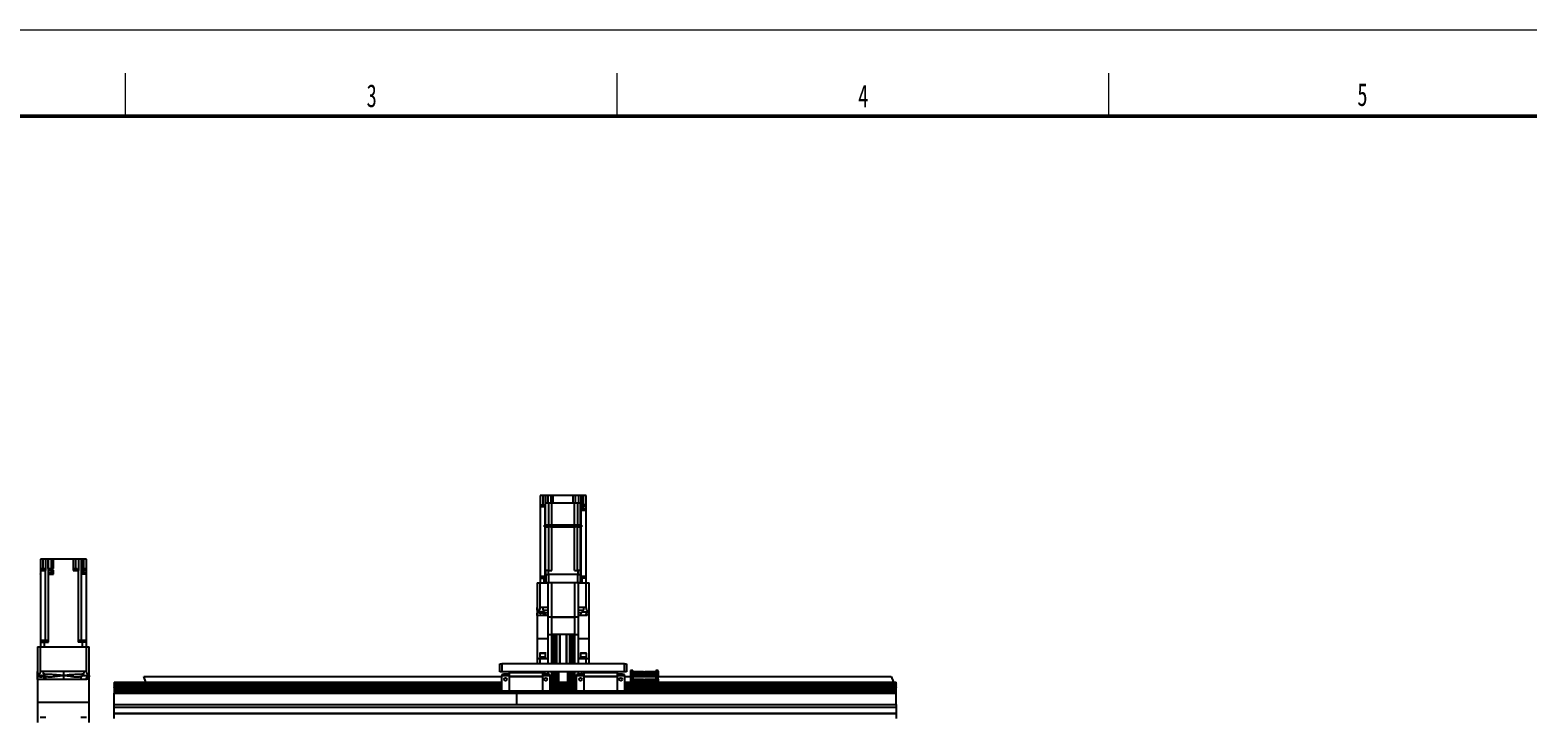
# Model space of a CAD drawing. Header units: millimetres. Extents: x 0 to 597, y 0 to 420.
# Drawn here: x 116.4 to 290, y 340.3 to 420 of the extents above; entities that cross this region are included whole.
import ezdxf

# ---------------------------------------------------------------- set-up
doc = ezdxf.new("R2010")
doc.units = ezdxf.units.MM
doc.layers.add('SLD-0', color=7, linetype='Continuous')
doc.styles.add('SLDTEXTSTYLE0', font='TXT', dxfattribs={"width": 0.663})

msp = doc.modelspace()

# ---------------------------------------------------------------- linework, layer by layer
at = {"color": 7, "linetype": 'Continuous', "lineweight": 25}
for p, q in [((175.6, 366.04), (175.6, 364.74)), ((175.9, 366.04), (175.6, 366.04)), ((175.6, 364.74), (176.17, 364.74)), ((175.6, 364.74), (175.6, 356.62)), ((175.7, 364.82), (175.7, 364.77)), ((175.7, 364.77), (175.7, 364.74)), ((175.71, 364.95), (175.71, 364.82)), ((176.2, 366.04), (175.9, 366.04)), ((176.08, 364.82), (176.08, 364.95)), ((176.09, 364.77), (176.09, 364.82)), ((176.1, 364.74), (176.1, 364.77)), ((176.17, 364.74), (176.2, 364.74)), ((176.2, 366.04), (176.2, 364.74)), ((176.51, 366.04), (176.2, 366.04)), ((176.24, 362.59), (176.24, 365.19)), ((176.24, 365.19), (176.62, 365.19)), ((176.51, 366.04), (176.51, 366.04)), ((176.51, 365.19), (176.51, 366.04)), ((176.86, 366.04), (176.51, 366.04)), ((176.62, 362.59), (176.62, 365.19)), ((176.62, 365.19), (176.95, 365.19)), ((177.12, 366.04), (176.86, 366.04)), ((176.95, 362.59), (176.95, 365.19)), ((176.95, 365.19), (179.59, 365.19)), ((177.12, 365.19), (177.12, 366.04)), ((179.38, 366.04), (177.12, 366.04)), ((179.38, 366.04), (179.38, 365.19)), ((179.68, 366.04), (179.38, 366.04)), ((179.59, 362.59), (179.59, 365.19)), ((179.59, 365.19), (179.92, 365.19)), ((180.03, 366.04), (179.68, 366.04)), ((179.92, 365.19), (179.92, 362.59)), ((179.92, 365.19), (180.3, 365.19)), ((180.03, 366.04), (180.03, 365.19)), ((180.36, 366.04), (180.03, 366.04)), ((180.3, 362.59), (180.3, 365.19)), ((180.38, 366.04), (180.36, 366.04)), ((180.38, 366.04), (180.38, 364.97)), ((180.64, 366.04), (180.38, 366.04)), ((180.38, 364.97), (180.94, 364.97)), ((180.94, 364.77), (180.38, 364.77)), ((180.38, 364.77), (180.38, 364.44)), ((180.64, 364.97), (180.64, 366.04)), ((180.94, 366.04), (180.64, 366.04)), ((180.94, 364.97), (180.94, 366.04)), ((180.94, 364.77), (180.94, 364.97)), ((180.94, 364.44), (180.94, 364.77)), ((175.59, 364.35), (175.59, 364.29)), ((175.59, 364.35), (175.6, 364.35)), ((175.59, 364.29), (175.6, 364.29)), ((180.37, 364.44), (180.37, 364.29)), ((180.94, 364.29), (180.37, 364.29)), ((180.44, 364.35), (180.44, 364.29)), ((180.46, 364.53), (180.46, 364.35)), ((180.93, 364.35), (180.93, 364.53)), ((180.94, 364.35), (180.94, 364.44)), ((180.94, 356.62), (180.94, 364.29)), ((180.95, 364.29), (180.95, 364.35)), ((176.1, 362.39), (176.1, 362.59)), ((176.62, 362.59), (176.1, 362.59)), ((176.1, 362.39), (176.62, 362.39)), ((176.24, 357.32), (176.24, 362.39)), ((176.62, 362.39), (176.62, 362.59)), ((176.82, 362.59), (176.62, 362.59)), ((176.62, 357.32), (176.62, 362.39)), ((176.82, 362.39), (176.62, 362.39)), ((176.82, 362.39), (176.82, 362.59)), ((179.72, 362.59), (176.82, 362.59)), ((176.82, 362.39), (179.72, 362.39)), ((176.95, 357.32), (176.95, 362.39)), ((179.59, 357.32), (179.59, 362.39)), ((179.72, 362.39), (179.72, 362.59)), ((179.92, 362.59), (179.72, 362.59)), ((179.92, 362.39), (179.72, 362.39)), ((179.92, 362.59), (179.92, 362.39)), ((180.44, 362.59), (179.92, 362.59)), ((179.92, 357.32), (179.92, 362.39)), ((179.92, 362.39), (180.44, 362.39)), ((180.3, 357.32), (180.3, 362.39)), ((180.44, 362.39), (180.44, 362.59)), ((117.66, 358.64), (117.66, 357.34)), ((117.95, 358.64), (117.66, 358.64)), ((118.25, 358.64), (117.95, 358.64)), ((118.25, 358.64), (118.25, 357.34)), ((118.57, 358.64), (118.25, 358.64)), ((118.57, 358.64), (118.57, 349.22)), ((118.57, 358.64), (118.57, 358.64)), ((118.57, 357.57), (118.57, 358.64)), ((118.91, 358.64), (118.57, 358.64)), ((118.91, 358.64), (118.91, 357.57)), ((119.18, 358.64), (118.91, 358.64)), ((119.18, 357.57), (119.18, 358.64)), ((121.44, 358.64), (119.18, 358.64)), ((121.44, 358.64), (121.44, 357.34)), ((121.74, 358.64), (121.44, 358.64)), ((122.08, 358.64), (121.74, 358.64)), ((122.08, 358.64), (122.08, 357.34)), ((122.42, 358.64), (122.08, 358.64)), ((122.42, 349.22), (122.42, 358.64)), ((122.43, 358.64), (122.42, 358.64)), ((122.43, 358.64), (122.43, 357.57)), ((122.7, 358.64), (122.43, 358.64)), ((122.7, 357.57), (122.7, 358.64)), ((122.99, 358.64), (122.7, 358.64)), ((122.99, 357.57), (122.99, 358.64)), ((117.64, 356.95), (117.64, 356.89)), ((117.64, 356.95), (117.66, 356.95)), ((117.64, 356.89), (117.66, 356.89)), ((117.66, 357.34), (118.23, 357.34)), ((117.66, 357.34), (117.66, 349.22)), ((117.75, 357.37), (117.75, 357.34)), ((117.76, 357.42), (117.76, 357.37)), ((117.77, 357.55), (117.77, 357.42)), ((118.14, 357.42), (118.14, 357.55)), ((118.15, 357.37), (118.15, 357.42)), ((118.15, 357.34), (118.15, 357.37)), ((118.23, 349.22), (118.23, 357.34)), ((118.23, 357.34), (118.25, 357.34)), ((118.57, 357.57), (118.61, 357.57)), ((118.61, 357.37), (118.57, 357.37)), ((118.57, 357.37), (118.57, 357.04)), ((118.57, 357.04), (118.57, 356.89)), ((118.61, 356.89), (118.57, 356.89)), ((118.61, 357.37), (118.61, 357.57)), ((118.61, 357.57), (119.18, 357.57)), ((119.18, 357.37), (118.61, 357.37)), ((118.61, 356.89), (118.79, 356.89)), ((118.61, 349.22), (118.61, 356.89)), ((118.62, 356.95), (118.62, 356.89)), ((118.64, 357.13), (118.64, 356.95)), ((118.96, 356.89), (119.18, 356.89)), ((119.11, 356.95), (119.11, 357.13)), ((119.13, 356.89), (119.13, 356.95)), ((119.18, 357.04), (119.18, 357.37)), ((119.18, 356.89), (119.18, 357.04)), ((121.44, 357.34), (122.04, 357.34)), ((121.54, 357.42), (121.54, 357.37)), ((121.54, 357.37), (121.54, 357.34)), ((121.55, 357.55), (121.55, 357.42)), ((121.92, 357.42), (121.92, 357.55)), ((121.93, 357.37), (121.93, 357.42)), ((121.94, 357.34), (121.94, 357.37)), ((122.04, 357.34), (122.04, 349.22)), ((122.04, 357.34), (122.08, 357.34)), ((122.08, 349.22), (122.08, 357.34)), ((122.43, 357.57), (122.99, 357.57)), ((122.99, 357.37), (122.43, 357.37)), ((122.43, 357.37), (122.43, 357.04)), ((122.43, 357.04), (122.43, 356.89)), ((122.99, 356.89), (122.43, 356.89)), ((122.5, 356.95), (122.5, 356.89)), ((122.52, 357.13), (122.52, 356.95)), ((122.99, 357.37), (122.99, 357.57)), ((122.99, 357.04), (122.99, 357.37)), ((122.99, 356.95), (122.99, 357.13)), ((122.99, 356.95), (122.99, 357.04)), ((122.99, 349.22), (122.99, 356.89)), ((123.01, 356.89), (123.01, 356.95)), ((175.27, 355.89), (175.27, 353.02)), ((175.27, 355.89), (175.62, 355.89)), ((176.17, 356.62), (175.6, 356.62)), ((175.6, 356.62), (175.6, 356.42)), ((175.6, 356.42), (175.6, 355.89)), ((175.62, 353.02), (175.62, 355.89)), ((175.62, 355.89), (176.5, 355.89)), ((175.94, 356.62), (175.94, 356.42)), ((176.07, 355.89), (176.07, 356.42)), ((176.07, 356.42), (176.27, 356.42)), ((176.27, 356.62), (176.17, 356.62)), ((176.24, 357.32), (176.24, 356.85)), ((176.57, 357.32), (176.24, 357.32)), ((176.24, 356.85), (176.57, 356.85)), ((176.27, 356.85), (176.27, 355.92)), ((176.27, 355.92), (176.6, 355.92)), ((176.5, 355.92), (176.5, 351.92)), ((176.57, 356.85), (176.57, 357.32)), ((176.57, 357.32), (176.95, 357.32)), ((179.97, 356.85), (176.57, 356.85)), ((176.6, 355.92), (176.6, 356.85)), ((176.6, 355.92), (179.94, 355.92)), ((176.94, 351.92), (176.94, 355.92)), ((179.59, 357.32), (179.97, 357.32)), ((179.6, 355.92), (179.6, 351.92)), ((179.94, 356.85), (179.94, 355.92)), ((179.94, 355.92), (180.27, 355.92)), ((179.97, 357.32), (179.97, 356.85)), ((180.3, 357.32), (179.97, 357.32)), ((179.97, 356.85), (180.3, 356.85)), ((180.04, 351.92), (180.04, 355.92)), ((180.04, 355.89), (180.91, 355.89)), ((180.27, 355.92), (180.27, 356.85)), ((180.36, 356.62), (180.27, 356.62)), ((180.47, 356.42), (180.27, 356.42)), ((180.3, 356.85), (180.3, 357.32)), ((180.94, 356.62), (180.36, 356.62)), ((180.47, 355.89), (180.47, 356.42)), ((180.59, 356.42), (180.59, 356.62)), ((180.91, 355.89), (180.91, 353.02)), ((180.91, 355.89), (181.27, 355.89)), ((180.94, 356.42), (180.94, 356.62)), ((180.94, 355.89), (180.94, 356.42)), ((181.27, 352.57), (181.27, 355.89)), ((175.9, 353.02), (175.62, 353.02)), ((175.74, 352.55), (175.9, 352.55)), ((180.91, 353.02), (180.63, 353.02)), ((180.63, 352.55), (181.27, 352.55)), ((181.27, 352.55), (181.27, 352.57)), ((181.27, 352.09), (181.27, 352.55)), ((175.27, 352.09), (175.27, 349.45)), ((176.22, 352.09), (176.08, 352.09)), ((176.94, 351.92), (176.5, 351.92)), ((176.5, 351.92), (176.5, 349.92)), ((179.6, 351.92), (176.94, 351.92)), ((176.97, 349.92), (176.97, 351.92)), ((176.97, 351.92), (179.57, 351.92)), ((179.57, 351.92), (179.57, 349.92)), ((180.04, 351.92), (179.6, 351.92)), ((180.04, 349.92), (180.04, 351.92)), ((180.86, 352.09), (180.32, 352.09)), ((181.27, 349.45), (181.27, 352.09)), ((118.23, 349.22), (117.66, 349.22)), ((117.66, 349.22), (117.66, 349.02)), ((117.66, 349.02), (117.66, 348.49)), ((118, 349.22), (118, 349.02)), ((118.12, 348.49), (118.12, 349.02)), ((118.12, 349.02), (118.61, 349.02)), ((118.59, 349.22), (118.57, 349.22)), ((118.59, 349.02), (118.59, 349.22)), ((118.61, 349.02), (118.61, 349.22)), ((118.61, 349.22), (118.61, 349.22)), ((122.04, 349.22), (122.03, 349.22)), ((122.03, 349.22), (122.03, 349.02)), ((122.52, 349.02), (122.03, 349.02)), ((122.06, 349.22), (122.08, 349.22)), ((122.06, 349.02), (122.06, 349.22)), ((122.99, 349.22), (122.42, 349.22)), ((122.52, 348.49), (122.52, 349.02)), ((122.65, 349.02), (122.65, 349.22)), ((122.99, 349.02), (122.99, 349.22)), ((122.99, 348.49), (122.99, 349.02)), ((175.27, 349.45), (175.27, 347.12)), ((176.5, 349.92), (176.5, 346.52)), ((176.5, 349.92), (176.97, 349.92)), ((176.5, 349.92), (176.5, 346.52)), ((179.57, 349.92), (176.97, 349.92)), ((177.5, 349.92), (177.28, 349.92)), ((177.53, 346.52), (177.53, 349.92)), ((177.88, 349.92), (177.88, 346.52)), ((178.64, 349.92), (177.9, 349.92)), ((178.66, 346.52), (178.66, 349.92)), ((179.01, 349.92), (179.01, 346.52)), ((179.26, 349.92), (179.04, 349.92)), ((179.57, 349.92), (180.04, 349.92)), ((180.03, 346.52), (180.03, 349.92)), ((180.04, 346.52), (180.04, 349.92)), ((181.27, 347.12), (181.27, 349.45)), ((117.32, 348.49), (117.32, 345.62)), ((117.32, 348.49), (117.68, 348.49)), ((117.68, 345.62), (117.68, 348.49)), ((117.68, 348.49), (122.97, 348.49)), ((122.97, 348.49), (122.97, 345.62)), ((122.97, 348.49), (123.32, 348.49)), ((123.32, 345.17), (123.32, 348.49)), ((175.54, 347.23), (175.51, 347.2)), ((175.51, 347.2), (175.51, 347.12)), ((176.31, 347.2), (175.51, 347.2)), ((176.28, 347.23), (175.54, 347.23)), ((175.58, 347.73), (175.58, 347.33)), ((175.58, 347.73), (176.24, 347.73)), ((175.58, 347.33), (175.73, 347.33)), ((175.6, 347.33), (175.6, 347.23)), ((175.73, 347.33), (176.24, 347.33)), ((176.22, 347.23), (176.22, 347.33)), ((176.24, 347.33), (176.24, 347.73)), ((176.31, 347.2), (176.28, 347.23)), ((176.31, 347.12), (176.31, 347.2)), ((180.25, 347.23), (180.23, 347.2)), ((180.23, 347.2), (180.23, 347.12)), ((181.03, 347.2), (180.23, 347.2)), ((181, 347.23), (180.25, 347.23)), ((180.29, 347.73), (180.29, 347.33)), ((180.29, 347.33), (180.9, 347.33)), ((180.3, 347.73), (180.95, 347.73)), ((180.32, 347.23), (180.32, 347.33)), ((180.9, 347.33), (180.96, 347.33)), ((180.93, 347.23), (180.93, 347.33)), ((180.96, 347.33), (180.96, 347.73)), ((181.03, 347.2), (181, 347.23)), ((181.03, 347.12), (181.03, 347.2)), ((117.96, 345.62), (117.68, 345.62)), ((120.32, 345.62), (117.96, 345.62)), ((122.69, 345.62), (120.32, 345.62)), ((122.97, 345.62), (122.69, 345.62)), ((170.94, 345.59), (170.94, 346.52)), ((170.94, 346.52), (171.14, 346.52)), ((171.14, 345.59), (170.94, 345.59)), ((171.14, 346.52), (171.14, 345.59)), ((185.4, 346.52), (171.14, 346.52)), ((185.4, 345.59), (171.14, 345.59)), ((172, 345.59), (172, 345.49)), ((172, 345.49), (175.87, 345.49)), ((172, 345.49), (172, 345.05)), ((175.27, 347.12), (175.27, 346.52)), ((175.27, 347.12), (175.62, 347.12)), ((175.62, 346.52), (175.62, 347.12)), ((175.62, 347.12), (176.5, 347.12)), ((175.87, 345.59), (175.87, 345.49)), ((175.87, 345.49), (175.87, 345.05)), ((176.1, 345.59), (176.1, 345.32)), ((176.5, 345.59), (176.5, 345.25)), ((176.5, 345.59), (176.5, 345.31)), ((177.53, 344.39), (177.53, 345.59)), ((177.74, 345.59), (177.74, 344.39)), ((178.8, 344.39), (178.8, 345.59)), ((179.01, 345.59), (179.01, 344.39)), ((180.03, 345.25), (180.03, 345.59)), ((180.04, 347.12), (180.91, 347.12)), ((180.04, 345.31), (180.04, 345.59)), ((180.44, 345.32), (180.44, 345.59)), ((180.67, 345.59), (180.67, 345.49)), ((180.67, 345.49), (184.54, 345.49)), ((180.67, 345.49), (180.67, 345.05)), ((180.91, 347.12), (180.91, 346.52)), ((180.91, 347.12), (181.27, 347.12)), ((181.27, 346.52), (181.27, 347.12)), ((184.54, 345.59), (184.54, 345.49)), ((184.54, 345.49), (184.54, 345.05)), ((185.4, 345.59), (185.4, 346.52)), ((185.4, 346.52), (185.6, 346.52)), ((185.6, 345.59), (185.4, 345.59)), ((185.6, 346.52), (185.6, 345.59)), ((186.19, 345.74), (186.06, 345.74)), ((186.06, 345.74), (186.06, 345.67)), ((186.06, 345.67), (186.06, 345.31)), ((186.06, 345.67), (186.19, 345.67)), ((186.33, 345.74), (186.19, 345.74)), ((186.19, 345.74), (186.19, 345.66)), ((186.19, 345.66), (186.19, 345.43)), ((186.33, 345.74), (186.33, 345.43)), ((187.56, 345.59), (186.33, 345.59)), ((186.4, 345.53), (186.4, 345.49)), ((186.4, 345.49), (186.4, 345.43)), ((186.41, 345.54), (187.56, 345.54)), ((186.41, 345.54), (186.41, 345.47)), ((187.56, 345.47), (186.41, 345.47)), ((187.66, 345.54), (187.56, 345.59)), ((187.66, 345.49), (187.56, 345.54)), ((187.56, 345.47), (187.56, 345.54)), ((187.56, 345.47), (187.66, 345.42)), ((187.66, 345.54), (187.76, 345.54)), ((187.76, 345.49), (187.66, 345.49)), ((187.66, 345.42), (187.66, 345.49)), ((187.73, 345.55), (187.73, 345.57)), ((187.73, 345.54), (187.73, 345.55)), ((189, 345.59), (187.75, 345.59)), ((187.76, 345.54), (187.76, 345.49)), ((187.76, 345.43), (187.76, 345.49)), ((187.77, 345.55), (188.92, 345.55)), ((187.77, 345.55), (187.77, 345.48)), ((188.92, 345.48), (187.77, 345.48)), ((188.92, 345.48), (188.92, 345.55)), ((188.93, 345.49), (188.93, 345.53)), ((188.93, 345.43), (188.93, 345.49)), ((189.13, 345.74), (189, 345.74)), ((189, 345.74), (189, 345.43)), ((189.27, 345.74), (189.13, 345.74)), ((189.13, 345.66), (189.13, 345.74)), ((189.13, 345.67), (189.27, 345.67)), ((189.13, 345.43), (189.13, 345.66)), ((189.27, 345.67), (189.27, 345.74)), ((189.27, 345.67), (189.27, 345.31)), ((117.32, 344.69), (117.32, 342.05)), ((117.79, 345.15), (117.96, 345.15)), ((118.28, 344.69), (118.13, 344.69)), ((122.92, 344.69), (122.37, 344.69)), ((122.69, 345.15), (123.32, 345.15)), ((123.32, 345.15), (123.32, 345.17)), ((123.32, 344.69), (123.32, 345.15)), ((123.32, 342.05), (123.32, 344.69)), ((126.22, 344.39), (171.14, 344.39)), ((126.22, 344.39), (126.22, 344.34)), ((171.14, 344.34), (126.22, 344.34)), ((126.22, 344.34), (126.22, 344.2)), ((126.22, 344.16), (126.22, 344.2)), ((171.14, 344.2), (126.22, 344.2)), ((171.14, 344.16), (126.22, 344.16)), ((126.22, 344.16), (126.22, 343.95)), ((126.22, 343.95), (171.14, 343.95)), ((126.22, 343.9), (126.22, 343.95)), ((126.22, 343.9), (171.14, 343.9)), ((126.22, 343.9), (126.22, 343.76)), ((171.14, 343.76), (126.22, 343.76)), ((126.22, 343.72), (126.22, 343.76)), ((129.89, 344.39), (129.66, 345.05)), ((129.66, 345.05), (171.14, 345.05)), ((172, 345.25), (171.14, 345.25)), ((171.14, 345.25), (171.14, 345.15)), ((171.14, 345.15), (172, 345.15)), ((171.14, 343.35), (171.14, 345.15)), ((172, 345.31), (171.37, 345.31)), ((171.37, 345.25), (171.37, 345.31)), ((175.87, 345.05), (172, 345.05)), ((172, 345.02), (172, 345.05)), ((172, 345.02), (175.87, 345.02)), ((172, 345.02), (172, 343.35)), ((176.5, 345.31), (175.87, 345.31)), ((176.74, 345.25), (175.87, 345.25)), ((175.87, 345.15), (176.74, 345.15)), ((175.87, 345.05), (175.87, 345.02)), ((175.87, 345.02), (175.87, 343.35)), ((176.1, 345.32), (176.1, 345.31)), ((176.19, 345.32), (176.1, 345.32)), ((176.19, 345.31), (176.19, 345.32)), ((176.47, 345.32), (176.49, 345.32)), ((176.49, 345.32), (176.5, 345.31)), ((176.51, 345.32), (176.49, 345.32)), ((176.5, 345.31), (176.5, 345.25)), ((176.74, 345.15), (176.74, 345.25)), ((176.74, 345.15), (176.74, 343.35)), ((176.74, 344.39), (179.8, 344.39)), ((179.8, 344.34), (176.74, 344.34)), ((179.8, 344.2), (176.74, 344.2)), ((179.8, 344.16), (176.74, 344.16)), ((176.74, 343.95), (179.8, 343.95)), ((176.74, 343.9), (179.8, 343.9)), ((179.8, 343.76), (176.74, 343.76)), ((180.67, 345.25), (179.8, 345.25)), ((179.8, 345.25), (179.8, 345.15)), ((179.8, 343.35), (179.8, 345.15)), ((179.8, 345.15), (180.67, 345.15)), ((180.04, 345.32), (180.04, 345.31)), ((180.14, 345.32), (180.04, 345.32)), ((180.67, 345.31), (180.04, 345.31)), ((180.04, 345.25), (180.04, 345.31)), ((180.14, 345.31), (180.14, 345.32)), ((180.14, 345.32), (180.15, 345.32)), ((180.44, 345.32), (180.44, 345.31)), ((180.53, 345.32), (180.44, 345.32)), ((180.53, 345.31), (180.53, 345.32)), ((184.54, 345.05), (180.67, 345.05)), ((180.67, 345.02), (180.67, 345.05)), ((180.67, 345.02), (184.54, 345.02)), ((180.67, 345.02), (180.67, 343.35)), ((185.17, 345.31), (184.54, 345.31)), ((185.4, 345.25), (184.54, 345.25)), ((184.54, 345.15), (185.4, 345.15)), ((184.54, 345.05), (184.54, 345.02)), ((184.54, 345.02), (184.54, 343.35)), ((185.17, 345.31), (185.17, 345.25)), ((185.4, 345.15), (185.4, 345.25)), ((185.4, 345.15), (185.4, 343.35)), ((185.4, 345.05), (186.06, 345.05)), ((185.4, 344.39), (216.89, 344.39)), ((216.89, 344.34), (185.4, 344.34)), ((216.89, 344.2), (185.4, 344.2)), ((216.89, 344.16), (185.4, 344.16)), ((185.4, 343.95), (216.89, 343.95)), ((185.4, 343.9), (216.89, 343.9)), ((216.89, 343.76), (185.4, 343.76)), ((186.19, 345.31), (186.06, 345.31)), ((186.06, 345.31), (186.06, 345.13)), ((186.19, 345.13), (186.06, 345.13)), ((186.06, 345.13), (186.06, 344.72)), ((186.06, 344.72), (186.06, 344.39)), ((186.06, 344.72), (186.19, 344.72)), ((186.19, 345.43), (187.56, 345.43)), ((186.19, 345.31), (186.19, 345.06)), ((186.33, 345.06), (186.19, 345.06)), ((186.19, 345.06), (186.19, 344.7)), ((186.19, 344.7), (186.19, 344.39)), ((187.56, 345.31), (186.33, 345.31)), ((186.33, 345.31), (186.33, 345.06)), ((186.33, 345.06), (186.33, 344.39)), ((186.33, 345.05), (189, 345.05)), ((187.56, 344.68), (186.33, 344.68)), ((188.98, 344.55), (186.34, 344.55)), ((186.34, 344.47), (188.98, 344.47)), ((186.4, 345.25), (186.4, 345.21)), ((186.4, 344.64), (186.4, 344.62)), ((186.4, 344.62), (186.4, 344.55)), ((186.41, 345.26), (187.56, 345.26)), ((186.41, 344.65), (187.56, 344.65)), ((187.56, 345.43), (187.56, 345.31)), ((187.56, 345.43), (187.66, 345.38)), ((187.66, 345.26), (187.56, 345.31)), ((187.66, 345.21), (187.56, 345.26)), ((187.66, 344.65), (187.56, 344.68)), ((187.66, 344.62), (187.56, 344.65)), ((187.56, 344.55), (187.56, 344.65)), ((187.66, 345.42), (187.73, 345.42)), ((187.66, 345.26), (187.66, 345.38)), ((187.73, 345.38), (187.66, 345.38)), ((187.66, 345.26), (187.76, 345.26)), ((187.76, 345.21), (187.66, 345.21)), ((187.66, 344.65), (187.76, 344.65)), ((187.76, 344.62), (187.66, 344.62)), ((187.66, 344.55), (187.66, 344.62)), ((187.73, 345.41), (187.73, 345.29)), ((187.73, 345.27), (187.73, 345.29)), ((187.73, 344.65), (187.73, 344.67)), ((187.73, 344.65), (187.73, 344.65)), ((187.75, 345.31), (187.75, 345.43)), ((187.75, 345.43), (189.13, 345.43)), ((189, 345.31), (187.75, 345.31)), ((189, 344.68), (187.75, 344.68)), ((187.76, 345.26), (187.76, 345.26)), ((187.76, 345.26), (187.76, 345.21)), ((187.76, 344.65), (187.76, 344.62)), ((187.76, 344.55), (187.76, 344.62)), ((187.77, 345.27), (188.92, 345.27)), ((187.77, 344.65), (188.92, 344.65)), ((188.93, 345.21), (188.93, 345.25)), ((188.93, 344.62), (188.93, 344.65)), ((188.93, 344.55), (188.93, 344.62)), ((189, 345.31), (189, 345.06)), ((189.13, 345.06), (189, 345.06)), ((189, 345.06), (189, 344.39)), ((189.27, 345.31), (189.13, 345.31)), ((189.13, 345.31), (189.13, 345.06)), ((189.27, 345.13), (189.13, 345.13)), ((189.13, 344.7), (189.13, 345.06)), ((189.13, 344.72), (189.27, 344.72)), ((189.13, 344.39), (189.13, 344.7)), ((189.27, 345.31), (189.27, 345.13)), ((189.27, 344.72), (189.27, 345.13)), ((189.27, 345.05), (216.32, 345.05)), ((189.27, 344.72), (189.27, 344.39)), ((216.32, 345.05), (216.56, 344.39)), ((216.89, 344.34), (216.89, 344.39)), ((216.89, 344.2), (216.89, 344.34)), ((216.89, 344.2), (216.89, 344.16)), ((216.89, 343.95), (216.89, 344.16)), ((216.89, 343.95), (216.89, 343.9)), ((216.89, 343.76), (216.89, 343.9)), ((216.89, 343.76), (216.89, 343.72)), ((117.32, 342.05), (117.32, 339.72)), ((123.32, 339.72), (123.32, 342.05)), ((126.22, 343.72), (171.14, 343.72)), ((126.22, 343.72), (126.22, 343.52)), ((126.22, 343.52), (126.22, 343.29)), ((126.22, 343.52), (171.14, 343.52)), ((171.14, 343.29), (126.22, 343.29)), ((126.22, 343.29), (126.22, 343.12)), ((126.22, 341.79), (126.22, 343.12)), ((126.22, 343.12), (172.89, 343.12)), ((171.14, 343.29), (171.14, 343.35)), ((172, 343.35), (171.14, 343.35)), ((172, 343.29), (171.14, 343.29)), ((175.87, 343.35), (172, 343.35)), ((172, 343.29), (172, 343.35)), ((175.87, 343.29), (172, 343.29)), ((172.89, 341.79), (172.89, 343.12)), ((172.89, 343.12), (216.89, 343.12)), ((175.87, 343.35), (175.87, 343.29)), ((176.74, 343.35), (175.87, 343.35)), ((175.87, 343.29), (176.74, 343.29)), ((176.74, 343.72), (179.8, 343.72)), ((176.74, 343.52), (179.8, 343.52)), ((176.74, 343.35), (176.74, 343.29)), ((179.8, 343.29), (176.74, 343.29)), ((180.67, 343.35), (179.8, 343.35)), ((179.8, 343.29), (179.8, 343.35)), ((180.67, 343.29), (179.8, 343.29)), ((184.54, 343.35), (180.67, 343.35)), ((180.67, 343.29), (180.67, 343.35)), ((184.54, 343.29), (180.67, 343.29)), ((184.54, 343.35), (184.54, 343.29)), ((185.4, 343.35), (184.54, 343.35)), ((184.54, 343.29), (185.4, 343.29)), ((185.4, 343.72), (216.89, 343.72)), ((185.4, 343.52), (216.89, 343.52)), ((185.4, 343.35), (185.4, 343.29)), ((216.89, 343.29), (185.4, 343.29)), ((216.89, 343.52), (216.89, 343.72)), ((216.89, 343.29), (216.89, 343.52)), ((216.89, 343.12), (216.89, 343.29)), ((216.89, 341.79), (216.89, 343.12)), ((117.64, 340.33), (118.29, 340.33)), ((122.35, 340.33), (123.01, 340.33)), ((126.22, 341.79), (216.89, 341.79)), ((126.22, 341.49), (126.22, 341.79)), ((126.22, 341.49), (216.89, 341.49)), ((126.22, 340.79), (126.22, 341.49)), ((126.22, 340.79), (216.89, 340.79)), ((126.22, 340.73), (126.22, 340.79)), ((126.22, 340.73), (216.89, 340.73)), ((126.22, 340.18), (126.22, 340.73)), ((216.89, 341.79), (216.89, 341.49)), ((216.89, 341.49), (216.89, 340.79)), ((216.89, 340.79), (216.89, 340.73)), ((216.89, 340.73), (216.89, 340.18))]:
    msp.add_line(p, q, dxfattribs=at)
at = {"color": 8, "linetype": 'Continuous', "lineweight": 25}
for p, q in [((175.9, 366.04), (175.9, 364.95)), ((176.17, 362.59), (176.17, 364.74)), ((176.51, 366.04), (176.51, 365.19)), ((176.86, 366.04), (176.86, 365.19)), ((179.68, 366.04), (179.68, 365.19)), ((180.36, 362.59), (180.36, 366.04)), ((180.64, 364.53), (180.64, 364.77)), ((176.17, 356.62), (176.17, 362.39)), ((180.36, 356.62), (180.36, 362.39)), ((117.95, 358.64), (117.95, 357.55)), ((121.74, 358.64), (121.74, 357.55)), ((118.57, 357.04), (118.64, 357.04)), ((118.91, 357.37), (118.91, 357.13)), ((122.7, 357.13), (122.7, 357.37)), ((176.5, 353.02), (175.9, 353.02)), ((176.5, 352.37), (176.15, 352.42)), ((180.63, 353.02), (180.04, 353.02)), ((180.6, 352.69), (180.04, 352.68)), ((180.38, 352.42), (180.04, 352.37)), ((176.5, 349.92), (176.5, 346.52)), ((176.96, 346.52), (176.96, 349.92)), ((176.98, 346.52), (176.98, 349.92)), ((177.05, 349.92), (177.05, 346.52)), ((177.07, 349.92), (177.07, 346.52)), ((177.09, 346.52), (177.09, 349.92)), ((177.16, 346.52), (177.16, 349.92)), ((177.26, 349.92), (177.26, 346.52)), ((177.28, 346.52), (177.28, 349.92)), ((177.5, 349.92), (177.5, 346.52)), ((177.9, 346.52), (177.9, 349.92)), ((178.64, 349.92), (178.64, 346.52)), ((179.04, 346.52), (179.04, 349.92)), ((179.26, 349.92), (179.26, 346.52)), ((179.28, 346.52), (179.28, 349.92)), ((179.38, 349.92), (179.38, 346.52)), ((179.45, 349.92), (179.45, 346.52)), ((179.47, 346.52), (179.47, 349.92)), ((179.49, 346.52), (179.49, 349.92)), ((179.55, 349.92), (179.55, 346.52)), ((179.58, 349.92), (179.58, 346.52)), ((180.03, 346.52), (180.03, 349.92)), ((176.24, 347.73), (175.58, 347.73)), ((180.96, 347.73), (180.29, 347.73)), ((176.5, 345.59), (176.5, 345.25)), ((176.96, 344.39), (176.96, 345.59)), ((176.98, 344.39), (176.98, 345.59)), ((177.05, 345.59), (177.05, 344.39)), ((177.07, 345.59), (177.07, 344.39)), ((177.09, 344.39), (177.09, 345.59)), ((177.16, 344.39), (177.16, 345.59)), ((177.26, 345.59), (177.26, 344.39)), ((177.28, 344.39), (177.28, 345.59)), ((177.5, 345.59), (177.5, 344.39)), ((179.04, 344.39), (179.04, 345.59)), ((179.26, 345.59), (179.26, 344.39)), ((179.28, 344.39), (179.28, 345.59)), ((179.38, 345.59), (179.38, 344.39)), ((179.45, 345.59), (179.45, 344.39)), ((179.47, 344.39), (179.47, 345.59)), ((179.49, 344.39), (179.49, 345.59)), ((179.55, 345.59), (179.55, 344.39)), ((179.58, 345.59), (179.58, 344.39)), ((180.03, 345.25), (180.03, 345.59)), ((187.76, 345.54), (187.76, 345.54)), ((176.07, 345.32), (176.08, 345.3)), ((176.43, 345.32), (176.43, 345.31)), ((176.47, 345.32), (176.47, 345.31)), ((180.16, 345.3), (180.15, 345.32)), ((180.19, 345.31), (180.19, 345.32)), ((180.54, 345.31), (180.54, 345.32)), ((186.34, 344.47), (186.34, 344.39)), ((186.41, 344.65), (186.41, 344.55)), ((187.76, 344.65), (187.76, 344.65)), ((187.77, 344.65), (187.77, 344.55)), ((188.92, 344.55), (188.92, 344.65)), ((188.98, 344.39), (188.98, 344.47))]:
    msp.add_line(p, q, dxfattribs=at)
at = {"color": 7, "linetype": 'Continuous', "lineweight": 25, "flags": 128}
for points in [[(186.4, 344.64), (186.4, 344.64), (186.4, 344.65), (186.4, 344.65), (186.4, 344.65), (186.4, 344.65), (186.4, 344.65), (186.41, 344.65), (186.41, 344.65)], [(187.73, 344.67), (187.73, 344.67), (187.73, 344.67), (187.73, 344.67), (187.73, 344.68), (187.74, 344.68), (187.74, 344.68), (187.74, 344.68), (187.75, 344.68)], [(187.76, 344.62), (187.76, 344.62), (187.75, 344.63), (187.75, 344.63), (187.75, 344.64), (187.75, 344.64), (187.75, 344.64), (187.76, 344.65), (187.76, 344.65)], [(188.92, 344.65), (188.92, 344.65), (188.92, 344.65), (188.92, 344.65), (188.92, 344.65), (188.93, 344.65), (188.93, 344.65), (188.93, 344.65), (188.93, 344.65)]]:
    msp.add_lwpolyline(points, dxfattribs=at)
at = {"color": 7, "linetype": 'Continuous', "lineweight": 25}
for centre in [(171.6, 344.72), (176.27, 344.72), (180.27, 344.72), (184.94, 344.72)]:
    msp.add_circle(centre, 0.167, dxfattribs=at)
for centre, radius, start, end in [((181.3, 352.12), 0.439, 94.4263, 183.8287), ((175.58, 347.73), 0.00667, 90, 180), ((176.24, 347.73), 0.00667, 0, 90), ((180.3, 347.73), 0.00667, 90, 180), ((180.95, 347.73), 0.00667, 0, 90), ((186.38, 345.42), 0.0662, 74.2433, 137.3171), ((186.41, 345.53), 0.0131, 89.0735, 179.0527), ((186.41, 345.46), 0.0131, 89.0188, 179.0721), ((187.75, 345.57), 0.0197, 89.0726, 179.0528), ((187.75, 345.57), 0.0264, 230.6672, 300.2429), ((187.79, 345.51), 0.035, 133.6565, 226.3435), ((187.77, 345.53), 0.0172, 90.0068, 120.5564), ((187.77, 345.46), 0.0168, 89.7615, 108.5048), ((188.92, 345.53), 0.0131, 0.9473, 90.9265), ((188.92, 345.46), 0.0131, 0.9279, 90.9812), ((188.93, 345.37), 0.125, 57.7592, 90.0742), ((123.36, 344.72), 0.439, 94.4264, 183.8292), ((186.38, 345.14), 0.07, 75.0881, 134.0169), ((186.38, 344.52), 0.101, 79.6988, 118.6229), ((186.34, 344.56), 0.0131, 180.9865, 270.8873), ((186.34, 344.49), 0.0127, 183.5553, 273.1607), ((186.41, 345.25), 0.0127, 86.7991, 176.4849), ((187.75, 345.41), 0.019, 86.8359, 176.4453), ((187.75, 345.29), 0.019, 86.8843, 176.4224), ((187.75, 345.29), 0.0282, 233.6417, 298.0231), ((187.75, 344.69), 0.0427, 246.8286, 287.9828), ((187.78, 345.24), 0.0304, 130.2503, 229.7497), ((187.77, 345.25), 0.0182, 89.7473, 118.3743), ((187.77, 344.63), 0.0278, 89.7289, 107.9751), ((188.92, 345.25), 0.0126, 3.5186, 93.2356), ((188.93, 345.08), 0.133, 60.1017, 90.2183), ((188.93, 344.42), 0.199, 70.8591, 90.4467), ((188.98, 344.56), 0.0131, 269.1127, 359.0135), ((188.98, 344.49), 0.0127, 266.8393, 356.4447)]:
    msp.add_arc(centre, radius, start, end, dxfattribs=at)
for points, knots in [([(175.7, 364.82), (175.7, 364.82), (175.71, 364.82), (175.76, 364.82), (175.82, 364.82), (175.9, 364.82), (175.98, 364.82), (176.04, 364.82), (176.09, 364.82), (176.09, 364.82), (176.09, 364.82)], [0, 0, 0, 0, 0.1249994, 0.2499957, 0.3750126, 0.5000108, 0.625009, 0.7500043, 0.8750006, 1, 1, 1, 1]), ([(175.7, 364.77), (175.7, 364.77), (175.71, 364.77), (175.75, 364.77), (175.82, 364.77), (175.9, 364.77), (175.98, 364.77), (176.04, 364.77), (176.09, 364.77), (176.09, 364.77), (176.1, 364.77)], [0, 0, 0, 0, 0.125001, 0.249991, 0.374987, 0.500005, 0.624998, 0.749994, 0.874999, 1, 1, 1, 1]), ([(175.71, 364.95), (175.72, 364.95), (175.72, 364.95), (175.77, 364.95), (175.83, 364.95), (175.9, 364.95), (175.97, 364.95), (176.03, 364.95), (176.07, 364.95), (176.08, 364.95), (176.08, 364.95)], [0, 0, 0, 0, 0.124999, 0.250009, 0.375008, 0.500008, 0.625007, 0.750006, 0.875001, 1, 1, 1, 1]), ([(180.44, 364.35), (180.45, 364.35), (180.45, 364.35), (180.51, 364.35), (180.6, 364.35), (180.7, 364.35), (180.8, 364.35), (180.88, 364.35), (180.94, 364.35), (180.95, 364.35), (180.95, 364.35)], [0, 0, 0, 0, 0.124999, 0.249999, 0.375003, 0.499997, 0.62501, 0.749997, 0.874997, 1, 1, 1, 1]), ([(180.46, 364.53), (180.47, 364.53), (180.47, 364.53), (180.53, 364.53), (180.6, 364.53), (180.7, 364.53), (180.79, 364.53), (180.87, 364.53), (180.92, 364.53), (180.93, 364.53), (180.93, 364.53)], [0, 0, 0, 0, 0.125002, 0.249999, 0.374989, 0.499993, 0.624997, 0.750005, 0.875002, 1, 1, 1, 1]), ([(117.75, 357.37), (117.76, 357.37), (117.76, 357.37), (117.81, 357.37), (117.87, 357.37), (117.95, 357.37), (118.03, 357.37), (118.1, 357.37), (118.14, 357.37), (118.15, 357.37), (118.15, 357.37)], [0, 0, 0, 0, 0.125, 0.249998, 0.375006, 0.499999, 0.625005, 0.750002, 0.875, 1, 1, 1, 1]), ([(117.76, 357.42), (117.76, 357.42), (117.77, 357.42), (117.81, 357.42), (117.88, 357.42), (117.95, 357.42), (118.03, 357.42), (118.1, 357.42), (118.14, 357.42), (118.15, 357.42), (118.15, 357.42)], [0, 0, 0, 0, 0.125, 0.249998, 0.374995, 0.499995, 0.624994, 0.750002, 0.875, 1, 1, 1, 1]), ([(117.77, 357.55), (117.77, 357.55), (117.78, 357.55), (117.82, 357.55), (117.88, 357.55), (117.95, 357.55), (118.03, 357.55), (118.09, 357.55), (118.13, 357.55), (118.13, 357.55), (118.14, 357.55)], [0, 0, 0, 0, 0.125, 0.249996, 0.374996, 0.499996, 0.624997, 0.749997, 0.875, 1, 1, 1, 1]), ([(118.62, 356.95), (118.63, 356.95), (118.63, 356.95), (118.69, 356.95), (118.78, 356.95), (118.88, 356.95), (118.98, 356.95), (119.06, 356.95), (119.12, 356.95), (119.13, 356.95), (119.13, 356.95)], [0, 0, 0, 0, 0.125001, 0.250001, 0.374997, 0.5, 0.625003, 0.749999, 0.874999, 1, 1, 1, 1]), ([(118.64, 357.13), (118.65, 357.13), (118.65, 357.13), (118.71, 357.13), (118.79, 357.13), (118.88, 357.13), (118.97, 357.13), (119.05, 357.13), (119.1, 357.13), (119.11, 357.13), (119.11, 357.13)], [0, 0, 0, 0, 0.125, 0.249998, 0.375006, 0.499999, 0.625003, 0.750002, 0.875, 1, 1, 1, 1]), ([(118.79, 356.89), (118.82, 356.89), (118.88, 356.89), (118.93, 356.89), (118.96, 356.89)], [0, 0, 0, 0, 0.4999773, 1, 1, 1, 1]), ([(121.54, 357.42), (121.54, 357.42), (121.55, 357.42), (121.6, 357.42), (121.66, 357.42), (121.74, 357.42), (121.81, 357.42), (121.88, 357.42), (121.93, 357.42), (121.93, 357.42), (121.93, 357.42)], [0, 0, 0, 0, 0.125, 0.249998, 0.375006, 0.500005, 0.625005, 0.750002, 0.875, 1, 1, 1, 1]), ([(121.54, 357.37), (121.54, 357.37), (121.55, 357.37), (121.59, 357.37), (121.66, 357.37), (121.74, 357.37), (121.82, 357.37), (121.88, 357.37), (121.93, 357.37), (121.93, 357.37), (121.94, 357.37)], [0, 0, 0, 0, 0.124998, 0.250003, 0.375, 0.500006, 0.625, 0.749997, 0.875002, 1, 1, 1, 1]), ([(121.55, 357.55), (121.56, 357.55), (121.56, 357.55), (121.6, 357.55), (121.67, 357.55), (121.74, 357.55), (121.81, 357.55), (121.87, 357.55), (121.91, 357.55), (121.92, 357.55), (121.92, 357.55)], [0, 0, 0, 0, 0.125, 0.250003, 0.375003, 0.500004, 0.625004, 0.750004, 0.875, 1, 1, 1, 1]), ([(122.5, 356.95), (122.5, 356.95), (122.51, 356.95), (122.57, 356.95), (122.65, 356.95), (122.75, 356.95), (122.85, 356.95), (122.94, 356.95), (122.99, 356.95), (123, 356.95), (123.01, 356.95)], [0, 0, 0, 0, 0.124998, 0.249999, 0.375002, 0.499995, 0.624998, 0.750001, 0.875002, 1, 1, 1, 1]), ([(122.52, 357.13), (122.52, 357.13), (122.53, 357.13), (122.58, 357.13), (122.66, 357.13), (122.75, 357.13), (122.84, 357.13), (122.92, 357.13), (122.97, 357.13), (122.98, 357.13), (122.99, 357.13)], [0, 0, 0, 0, 0.125, 0.250004, 0.375002, 0.499996, 0.625, 0.749998, 0.875002, 1, 1, 1, 1]), ([(175.6, 356.42), (175.61, 356.42), (175.62, 356.42), (175.73, 356.42), (175.89, 356.42), (176.01, 356.42), (176.07, 356.42)], [0, 0, 0, 0, 0.25, 0.499994, 0.749992, 1, 1, 1, 1]), ([(180.94, 356.42), (180.93, 356.42), (180.91, 356.42), (180.81, 356.42), (180.65, 356.42), (180.53, 356.42), (180.47, 356.42)], [0, 0, 0, 0, 0.25, 0.499994, 0.749992, 1, 1, 1, 1]), ([(175.27, 353.02), (175.27, 352.98), (175.28, 352.91), (175.32, 352.81), (175.37, 352.72), (175.42, 352.68), (175.44, 352.66)], [0, 0, 0, 0, 0.249219, 0.499649, 0.74967, 1, 1, 1, 1]), ([(175.28, 352.54), (175.28, 352.59), (175.28, 352.68), (175.27, 352.81), (175.27, 352.92), (175.27, 352.99), (175.27, 353.02)], [0, 0, 0, 0, 0.283482, 0.594225, 0.801379, 1, 1, 1, 1]), ([(175.27, 352.09), (175.27, 352.13), (175.27, 352.21), (175.27, 352.36), (175.28, 352.47), (175.28, 352.54)], [0, 0, 0, 0, 0.2530166, 0.5382822, 1, 1, 1, 1]), ([(175.41, 352.69), (175.4, 352.69), (175.4, 352.68), (175.35, 352.64), (175.29, 352.59), (175.28, 352.56), (175.28, 352.54)], [0, 0, 0, 0, 0.276277, 0.560615, 0.782522, 1, 1, 1, 1]), ([(175.95, 352.42), (175.88, 352.4), (175.74, 352.35), (175.56, 352.35), (175.41, 352.41), (175.32, 352.46), (175.28, 352.5), (175.28, 352.53), (175.28, 352.54)], [0, 0, 0, 0, 0.190378, 0.378832, 0.565351, 0.708929, 0.852846, 1, 1, 1, 1]), ([(175.44, 352.66), (175.46, 352.68), (175.51, 352.72), (175.57, 352.81), (175.61, 352.91), (175.62, 352.98), (175.62, 353.02)], [0, 0, 0, 0, 0.250316, 0.500342, 0.750777, 1, 1, 1, 1]), ([(175.44, 352.66), (175.49, 352.63), (175.58, 352.57), (175.68, 352.56), (175.74, 352.55)], [0, 0, 0, 0, 0.485766, 1, 1, 1, 1]), ([(175.95, 352.42), (175.93, 352.44), (175.88, 352.49), (175.81, 352.53), (175.76, 352.55), (175.74, 352.55), (175.74, 352.55), (175.74, 352.55)], [0, 0, 0, 0, 0.3119652, 0.5482067, 0.8057166, 0.9051556, 1, 1, 1, 1]), ([(175.9, 353.02), (175.91, 352.97), (175.91, 352.88), (175.93, 352.77), (175.94, 352.72), (175.94, 352.69)], [0, 0, 0, 0, 0.450318, 0.717495, 1, 1, 1, 1]), ([(175.94, 352.69), (175.95, 352.67), (175.95, 352.62), (175.96, 352.58), (175.95, 352.56), (175.93, 352.55), (175.91, 352.55), (175.9, 352.55)], [0, 0, 0, 0, 0.279005, 0.547711, 0.788895, 0.900567, 1, 1, 1, 1]), ([(175.9, 352.55), (175.91, 352.55), (175.94, 352.55), (175.99, 352.55), (176.05, 352.53), (176.11, 352.49), (176.14, 352.44), (176.15, 352.42)], [0, 0, 0, 0, 0.099029, 0.210624, 0.451976, 0.721051, 1, 1, 1, 1]), ([(176.08, 352.09), (176.07, 352.14), (176.07, 352.2), (176.05, 352.25), (176.04, 352.26), (176.04, 352.27), (176.03, 352.3), (176, 352.36), (175.97, 352.39), (175.95, 352.42)], [0, 0, 0, 0, 0.450539, 0.455367, 0.463654, 0.49046, 0.585166, 0.725571, 1, 1, 1, 1]), ([(176.15, 352.42), (176.17, 352.39), (176.19, 352.34), (176.22, 352.23), (176.22, 352.14), (176.22, 352.09)], [0, 0, 0, 0, 0.282626, 0.549282, 1, 1, 1, 1]), ([(180.32, 352.09), (180.32, 352.14), (180.32, 352.24), (180.35, 352.34), (180.37, 352.39), (180.38, 352.41), (180.38, 352.42)], [0, 0, 0, 0, 0.450801, 0.808154, 0.857169, 1, 1, 1, 1]), ([(180.38, 352.42), (180.4, 352.44), (180.43, 352.49), (180.49, 352.53), (180.54, 352.55), (180.6, 352.55), (180.62, 352.55), (180.63, 352.55)], [0, 0, 0, 0, 0.278949, 0.548024, 0.789376, 0.900971, 1, 1, 1, 1]), ([(180.63, 352.55), (180.63, 352.55), (180.61, 352.55), (180.59, 352.56), (180.58, 352.58), (180.58, 352.62), (180.59, 352.67), (180.6, 352.69)], [0, 0, 0, 0, 0.091512, 0.194523, 0.452094, 0.688125, 1, 1, 1, 1]), ([(180.63, 353.02), (180.63, 352.97), (180.63, 352.88), (180.61, 352.77), (180.6, 352.72), (180.6, 352.69)], [0, 0, 0, 0, 0.450318, 0.717495, 1, 1, 1, 1]), ([(181.27, 352.55), (181.27, 352.53), (181.27, 352.49), (181.25, 352.42), (181.23, 352.36), (181.21, 352.3), (181.17, 352.25), (181.13, 352.21), (181.09, 352.17), (181.04, 352.13), (180.96, 352.1), (180.9, 352.09), (180.86, 352.09)], [0, 0, 0, 0, 0.106874, 0.203418, 0.302037, 0.400145, 0.498792, 0.588306, 0.671839, 0.749498, 0.881729, 1, 1, 1, 1]), ([(180.91, 353.02), (180.92, 352.99), (180.92, 352.93), (180.96, 352.82), (181.04, 352.71), (181.15, 352.61), (181.23, 352.58), (181.27, 352.57)], [0, 0, 0, 0, 0.124932, 0.25003, 0.499679, 0.749831, 1, 1, 1, 1]), ([(176.08, 352.09), (176.01, 352.09), (175.89, 352.09), (175.73, 352.09), (175.59, 352.09), (175.47, 352.09), (175.38, 352.09), (175.32, 352.09), (175.28, 352.09), (175.27, 352.09), (175.27, 352.09)], [0, 0, 0, 0, 0.125, 0.25, 0.375001, 0.500001, 0.625, 0.75, 0.875, 1, 1, 1, 1]), ([(117.66, 349.02), (117.66, 349.02), (117.68, 349.02), (117.79, 349.02), (117.94, 349.02), (118.06, 349.02), (118.12, 349.02)], [0, 0, 0, 0, 0.25, 0.499995, 0.750003, 1, 1, 1, 1]), ([(118.57, 349.22), (118.56, 349.22), (118.55, 349.22), (118.47, 349.22), (118.36, 349.22), (118.27, 349.22), (118.23, 349.22)], [0, 0, 0, 0, 0.25, 0.500003, 0.749995, 1, 1, 1, 1]), ([(122.42, 349.22), (122.38, 349.22), (122.29, 349.22), (122.18, 349.22), (122.1, 349.22), (122.09, 349.22), (122.08, 349.22)], [0, 0, 0, 0, 0.249991, 0.499996, 0.749999, 1, 1, 1, 1]), ([(122.99, 349.02), (122.98, 349.02), (122.97, 349.02), (122.86, 349.02), (122.71, 349.02), (122.59, 349.02), (122.52, 349.02)], [0, 0, 0, 0, 0.249997, 0.499997, 0.750004, 1, 1, 1, 1]), ([(117.32, 345.62), (117.33, 345.58), (117.33, 345.51), (117.37, 345.41), (117.43, 345.32), (117.47, 345.28), (117.5, 345.26)], [0, 0, 0, 0, 0.249217, 0.499644, 0.74967, 1, 1, 1, 1]), ([(117.33, 345.14), (117.33, 345.19), (117.33, 345.28), (117.33, 345.41), (117.32, 345.52), (117.32, 345.59), (117.32, 345.62)], [0, 0, 0, 0, 0.283482, 0.594225, 0.801371, 1, 1, 1, 1]), ([(117.5, 345.26), (117.52, 345.28), (117.56, 345.32), (117.62, 345.41), (117.67, 345.51), (117.68, 345.58), (117.68, 345.62)], [0, 0, 0, 0, 0.250324, 0.500353, 0.75078, 1, 1, 1, 1]), ([(117.96, 345.62), (117.96, 345.57), (117.97, 345.48), (117.98, 345.37), (117.99, 345.32), (118, 345.29)], [0, 0, 0, 0, 0.45031, 0.717513, 1, 1, 1, 1]), ([(120.32, 345.62), (120.32, 345.58), (120.32, 345.49), (120.32, 345.33), (120.32, 345.21), (120.32, 345.14)], [0, 0, 0, 0, 0.25132, 0.542319, 1, 1, 1, 1]), ([(122.69, 345.62), (122.69, 345.57), (122.68, 345.48), (122.66, 345.37), (122.66, 345.32), (122.65, 345.29)], [0, 0, 0, 0, 0.45031, 0.717513, 1, 1, 1, 1]), ([(122.97, 345.62), (122.97, 345.59), (122.98, 345.53), (123.01, 345.42), (123.09, 345.31), (123.21, 345.21), (123.28, 345.18), (123.32, 345.17)], [0, 0, 0, 0, 0.124938, 0.250034, 0.499684, 0.749837, 1, 1, 1, 1]), ([(117.32, 344.69), (117.32, 344.73), (117.32, 344.81), (117.33, 344.96), (117.33, 345.07), (117.33, 345.14)], [0, 0, 0, 0, 0.253019, 0.538269, 1, 1, 1, 1]), ([(118.13, 344.69), (118.07, 344.69), (117.95, 344.69), (117.78, 344.69), (117.64, 344.69), (117.53, 344.69), (117.44, 344.69), (117.37, 344.69), (117.33, 344.69), (117.33, 344.69), (117.32, 344.69)], [0, 0, 0, 0, 0.125, 0.25, 0.374999, 0.500001, 0.625001, 0.75, 0.875, 1, 1, 1, 1]), ([(117.46, 345.29), (117.46, 345.29), (117.45, 345.28), (117.4, 345.24), (117.35, 345.19), (117.34, 345.16), (117.33, 345.14)], [0, 0, 0, 0, 0.276277, 0.560615, 0.782522, 1, 1, 1, 1]), ([(118.01, 345.02), (117.94, 345), (117.79, 344.95), (117.62, 344.95), (117.46, 345.01), (117.38, 345.06), (117.34, 345.1), (117.33, 345.13), (117.33, 345.14)], [0, 0, 0, 0, 0.190376, 0.378831, 0.565348, 0.708928, 0.852845, 1, 1, 1, 1]), ([(117.5, 345.26), (117.54, 345.23), (117.63, 345.17), (117.74, 345.16), (117.79, 345.15)], [0, 0, 0, 0, 0.4857609, 1, 1, 1, 1]), ([(118.01, 345.02), (117.98, 345.04), (117.94, 345.09), (117.87, 345.13), (117.82, 345.15), (117.79, 345.15), (117.79, 345.15), (117.79, 345.15)], [0, 0, 0, 0, 0.311972, 0.548193, 0.805721, 0.905154, 1, 1, 1, 1]), ([(118, 345.29), (118, 345.27), (118.01, 345.22), (118.01, 345.18), (118, 345.16), (117.98, 345.15), (117.97, 345.15), (117.96, 345.15)], [0, 0, 0, 0, 0.2790086, 0.5477105, 0.7888856, 0.9005561, 1, 1, 1, 1]), ([(117.96, 345.15), (117.97, 345.15), (118, 345.15), (118.05, 345.15), (118.11, 345.13), (118.17, 345.09), (118.19, 345.04), (118.21, 345.02)], [0, 0, 0, 0, 0.099048, 0.210619, 0.451968, 0.721046, 1, 1, 1, 1]), ([(120.32, 345.14), (120.11, 345.16), (119.67, 345.21), (119.07, 345.25), (118.51, 345.28), (118.17, 345.29), (118, 345.29)], [0, 0, 0, 0, 0.277288, 0.563202, 0.782885, 1, 1, 1, 1]), ([(118.13, 344.69), (118.13, 344.74), (118.12, 344.8), (118.1, 344.85), (118.1, 344.86), (118.1, 344.87), (118.08, 344.9), (118.06, 344.96), (118.03, 344.99), (118.01, 345.02)], [0, 0, 0, 0, 0.450515, 0.455379, 0.463637, 0.490463, 0.58515, 0.725556, 1, 1, 1, 1]), ([(120.32, 345.14), (120.18, 345.12), (119.91, 345.09), (119.5, 345.04), (119.08, 344.97), (118.65, 344.94), (118.36, 344.99), (118.21, 345.02)], [0, 0, 0, 0, 0.186648, 0.369209, 0.554277, 0.775858, 1, 1, 1, 1]), ([(118.21, 345.02), (118.22, 344.99), (118.25, 344.94), (118.27, 344.83), (118.27, 344.74), (118.28, 344.69)], [0, 0, 0, 0, 0.28262, 0.549289, 1, 1, 1, 1]), ([(120.32, 344.69), (120.23, 344.69), (120.04, 344.69), (119.76, 344.69), (119.49, 344.69), (119.22, 344.69), (118.96, 344.69), (118.72, 344.69), (118.49, 344.69), (118.35, 344.69), (118.28, 344.69)], [0, 0, 0, 0, 0.125, 0.25, 0.374998, 0.5, 0.625001, 0.750001, 0.875001, 1, 1, 1, 1]), ([(122.65, 345.29), (122.46, 345.29), (122.07, 345.28), (121.49, 345.25), (120.9, 345.2), (120.52, 345.16), (120.32, 345.14)], [0, 0, 0, 0, 0.246657, 0.498616, 0.752667, 1, 1, 1, 1]), ([(120.32, 345.14), (120.32, 345.1), (120.32, 345.01), (120.32, 344.89), (120.32, 344.78), (120.32, 344.72), (120.32, 344.69)], [0, 0, 0, 0, 0.290397, 0.59473, 0.799568, 1, 1, 1, 1]), ([(122.44, 345.02), (122.32, 345), (122.07, 344.95), (121.68, 344.95), (121.32, 345.01), (120.98, 345.06), (120.65, 345.1), (120.43, 345.13), (120.32, 345.14)], [0, 0, 0, 0, 0.190377, 0.378831, 0.56535, 0.708929, 0.852846, 1, 1, 1, 1]), ([(122.37, 344.69), (122.3, 344.69), (122.16, 344.69), (121.93, 344.69), (121.68, 344.69), (121.43, 344.69), (121.16, 344.69), (120.89, 344.69), (120.61, 344.69), (120.42, 344.69), (120.32, 344.69)], [0, 0, 0, 0, 0.124999, 0.249999, 0.374999, 0.5, 0.624998, 0.75, 0.875, 1, 1, 1, 1]), ([(122.37, 344.69), (122.37, 344.74), (122.38, 344.84), (122.4, 344.94), (122.42, 344.99), (122.43, 345.01), (122.44, 345.02)], [0, 0, 0, 0, 0.450797, 0.808162, 0.857195, 1, 1, 1, 1]), ([(122.44, 345.02), (122.45, 345.04), (122.48, 345.09), (122.54, 345.13), (122.6, 345.15), (122.65, 345.15), (122.68, 345.15), (122.69, 345.15)], [0, 0, 0, 0, 0.278954, 0.548032, 0.789381, 0.900952, 1, 1, 1, 1]), ([(122.69, 345.15), (122.68, 345.15), (122.67, 345.15), (122.64, 345.16), (122.63, 345.18), (122.64, 345.22), (122.65, 345.27), (122.65, 345.29)], [0, 0, 0, 0, 0.091512, 0.194521, 0.452089, 0.688116, 1, 1, 1, 1]), ([(123.32, 345.15), (123.32, 345.13), (123.32, 345.09), (123.31, 345.02), (123.29, 344.96), (123.26, 344.9), (123.23, 344.85), (123.19, 344.81), (123.15, 344.77), (123.09, 344.73), (123.02, 344.7), (122.95, 344.69), (122.92, 344.69)], [0, 0, 0, 0, 0.106873, 0.203418, 0.302038, 0.400145, 0.498791, 0.588308, 0.671838, 0.749498, 0.881728, 1, 1, 1, 1]), ([(175.87, 345.32), (175.88, 345.32), (175.96, 345.32), (176.02, 345.32), (176.07, 345.32)], [0, 0, 0, 0, 0.206659, 1, 1, 1, 1]), ([(176.1, 345.32), (176.1, 345.32), (176.09, 345.32), (176.09, 345.32), (176.08, 345.32), (176.08, 345.32), (176.07, 345.32)], [0, 0, 0, 0, 0.1741703, 0.4082917, 0.6428839, 1, 1, 1, 1]), ([(176.19, 345.32), (176.22, 345.32), (176.3, 345.32), (176.38, 345.32), (176.43, 345.32)], [0, 0, 0, 0, 0.361479, 1, 1, 1, 1]), ([(176.47, 345.32), (176.47, 345.32), (176.46, 345.32), (176.46, 345.32), (176.45, 345.32), (176.45, 345.32), (176.44, 345.32), (176.43, 345.32), (176.43, 345.32), (176.43, 345.32)], [0, 0, 0, 0, 0.132788, 0.265776, 0.3987, 0.531389, 0.664452, 0.797288, 1, 1, 1, 1]), ([(180.19, 345.32), (180.19, 345.32), (180.19, 345.32), (180.18, 345.32), (180.18, 345.32), (180.17, 345.32), (180.17, 345.32), (180.16, 345.32), (180.15, 345.32), (180.15, 345.32)], [0, 0, 0, 0, 0.13283, 0.265869, 0.398658, 0.531646, 0.664289, 0.797199, 1, 1, 1, 1]), ([(180.19, 345.32), (180.22, 345.32), (180.3, 345.32), (180.38, 345.32), (180.44, 345.32)], [0, 0, 0, 0, 0.361471, 1, 1, 1, 1]), ([(180.54, 345.32), (180.57, 345.32), (180.61, 345.32), (180.66, 345.32), (180.67, 345.32)], [0, 0, 0, 0, 0.717916, 1, 1, 1, 1])]:
    msp.add_open_spline(points, degree=3, knots=knots, dxfattribs=at)
at = {"color": 8, "linetype": 'Continuous', "lineweight": 25}
for points, knots in [([(180.38, 364.44), (180.38, 364.44), (180.39, 364.44), (180.43, 364.44), (180.46, 364.44), (180.46, 364.44)], [0, 0, 0, 0, 0.4703997, 0.9407976, 1, 1, 1, 1]), ([(119.11, 357.04), (119.13, 357.04), (119.17, 357.04), (119.17, 357.04), (119.18, 357.04)], [0, 0, 0, 0, 0.444294, 1, 1, 1, 1]), ([(122.43, 357.04), (122.44, 357.04), (122.44, 357.04), (122.48, 357.04), (122.52, 357.04), (122.52, 357.04)], [0, 0, 0, 0, 0.470403, 0.940828, 1, 1, 1, 1]), ([(176.5, 352.68), (176.48, 352.68), (176.3, 352.69), (176.11, 352.69), (175.94, 352.69)], [0, 0, 0, 0, 0.094597, 1, 1, 1, 1]), ([(176.5, 352.09), (176.48, 352.09), (176.38, 352.09), (176.29, 352.09), (176.22, 352.09)], [0, 0, 0, 0, 0.223912, 1, 1, 1, 1]), ([(180.32, 352.09), (180.25, 352.09), (180.16, 352.09), (180.06, 352.09), (180.04, 352.09)], [0, 0, 0, 0, 0.776088, 1, 1, 1, 1]), ([(175.27, 349.45), (175.27, 349.45), (175.28, 349.45), (175.36, 349.45), (175.49, 349.45), (175.66, 349.45), (175.88, 349.45), (176.14, 349.45), (176.35, 349.45), (176.48, 349.45), (176.5, 349.45)], [0, 0, 0, 0, 0.139108, 0.278216, 0.417324, 0.556431, 0.695541, 0.834647, 0.973754, 1, 1, 1, 1]), ([(180.03, 349.45), (180.05, 349.45), (180.18, 349.45), (180.39, 349.45), (180.66, 349.45), (180.87, 349.45), (181.05, 349.45), (181.17, 349.45), (181.25, 349.45), (181.26, 349.45), (181.27, 349.45)], [0, 0, 0, 0, 0.026246, 0.165353, 0.304459, 0.443569, 0.582676, 0.721784, 0.860892, 1, 1, 1, 1]), ([(117.32, 342.05), (117.33, 342.05), (117.34, 342.05), (117.42, 342.05), (117.54, 342.05), (117.72, 342.05), (117.94, 342.05), (118.2, 342.05), (118.49, 342.05), (118.82, 342.05), (119.17, 342.05), (119.55, 342.05), (119.93, 342.05), (120.19, 342.05), (120.32, 342.05)], [0, 0, 0, 0, 0.083333, 0.166666, 0.25, 0.333333, 0.416667, 0.5, 0.583333, 0.666666, 0.75, 0.833333, 0.916667, 1, 1, 1, 1]), ([(120.32, 342.05), (120.46, 342.05), (120.72, 342.05), (121.1, 342.05), (121.48, 342.05), (121.83, 342.05), (122.16, 342.05), (122.45, 342.05), (122.71, 342.05), (122.93, 342.05), (123.1, 342.05), (123.23, 342.05), (123.31, 342.05), (123.32, 342.05), (123.32, 342.05)], [0, 0, 0, 0, 0.083333, 0.166667, 0.25, 0.333334, 0.416667, 0.5, 0.583333, 0.666667, 0.75, 0.833334, 0.916667, 1, 1, 1, 1])]:
    msp.add_open_spline(points, degree=3, knots=knots, dxfattribs=at)
at = {"layer": 'SLD-0', "lineweight": 18}
for p, q in [((0, 420), (597, 420)), ((127.5, 415), (127.5, 410)), ((184.5, 415), (184.5, 410)), ((241.5, 415), (241.5, 410))]:
    msp.add_line(p, q, dxfattribs=at)
at = {"layer": 'SLD-0', "lineweight": 50}
msp.add_line((10, 410), (587, 410), dxfattribs=at)

# ---------------------------------------------------------------- texts
at = {"layer": 'SLD-0', "char_height": 2.65, "attachment_point": 2, "style": 'SLDTEXTSTYLE0'}
for s, insert in [('3', (156.07, 413.7)), ('4', (213.07, 413.66)), ('5', (270.95, 413.84))]:
    msp.add_mtext(s, dxfattribs=dict(at, insert=insert))

doc.saveas('drawing.dxf')
